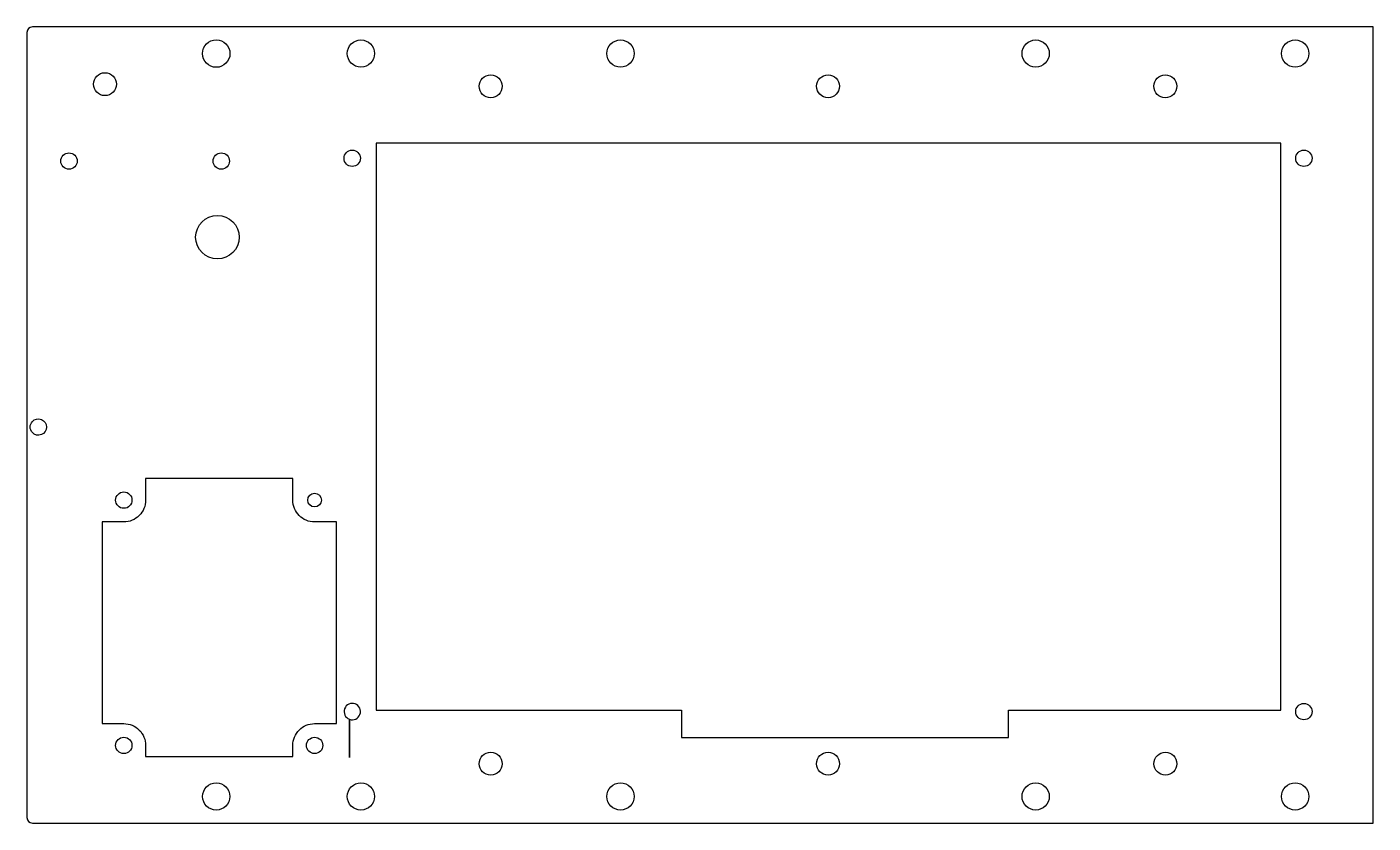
# Model space of a CAD drawing. Header units: millimetres. Extents: x -1217 to -970, y 657 to 803.
import ezdxf

# ---------------------------------------------------------------- set-up
doc = ezdxf.new("R2010")
doc.units = ezdxf.units.MM
doc.layers.get('0').update_dxf_attribs({"linetype": 'CONTINUOUS'})

msp = doc.modelspace()

# ---------------------------------------------------------------- linework, layer by layer
for p, q in [((-1188.36, 803.16, 0), (-1216.1, 803.16)), ((-1176.36, 803.16), (-1188.36, 803.16, 0)), ((-1161.81, 803.16, 0), (-1176.36, 803.16)), ((-1149.81, 803.16, 0), (-1161.81, 803.16, 0)), ((-970.1, 803.16, 0), (-1149.81, 803.16, 0)), ((-970.1, 657.11, 0), (-970.1, 803.16, 0)), ((-1217.1, 802.16), (-1217.1, 658.11)), ((-1157.92, 676.15), (-1157.92, 669.14)), ((-1157.92, 669.14, 0), (-1157.92, 676.15)), ((-1157.92, 669.14), (-1157.92, 669.14)), ((-1216.1, 657.11, 0), (-1188.36, 657.11, 0)), ((-1188.36, 657.11, 0), (-1176.36, 657.11, 0)), ((-1176.36, 657.11, 0), (-1161.81, 657.11, 0)), ((-1161.81, 657.11, 0), (-1159.29, 657.11, 0)), ((-1159.29, 657.11, 0), (-1152.34, 657.11, 0)), ((-1152.34, 657.11, 0), (-1149.81, 657.11, 0)), ((-1149.81, 657.11, 0), (-970.1, 657.11, 0))]:
    msp.add_line(p, q)
msp.add_lwpolyline([(-1037, 672.83), (-1037, 677.83), (-987, 677.83), (-987, 781.83), (-1153, 781.83), (-1153, 677.83), (-1147.6, 677.83), (-1097, 677.83), (-1097, 672.83)], close=True)
for points in [[(-1216.1, 728.74, -0.392252), (-1216.1, 730.78, -2.549381)], [(-1168.32, 720.35), (-1195.32, 720.35), (-1195.32, 716.35, -0.414214), (-1199.32, 712.35), (-1203.32, 712.35), (-1203.32, 675.35), (-1199.32, 675.35, -0.414214), (-1195.32, 671.35), (-1195.32, 669.35), (-1168.32, 669.35), (-1168.32, 671.35, -0.414214), (-1164.32, 675.35), (-1160.32, 675.35), (-1160.32, 712.35), (-1164.32, 712.35, -0.414214), (-1168.32, 716.35)]]:
    msp.add_lwpolyline(points, format="xyb", close=True)
for centre, radius in [((-1182.36, 798.27, 0), 2.52), ((-1155.81, 798.27, 0), 2.5), ((-1108.19, 798.27, 0), 2.5), ((-1032.01, 798.27, 0), 2.5), ((-984.39, 798.27, 0), 2.5), ((-1202.78, 792.66), 2.1), ((-1132, 792.27), 2.1), ((-1070.1, 792.28), 2.1), ((-1008.23, 792.27), 2.1), ((-1157.42, 779.06), 1.5), ((-982.8, 779.06), 1.5), ((-1209.38, 778.56), 1.5), ((-1181.44, 778.56), 1.5), ((-1182.14, 764.59), 4), ((-1199.32, 716.35), 1.5), ((-1164.32, 716.35), 1.25), ((-982.8, 677.56), 1.5), ((-1199.32, 671.35), 1.5), ((-1164.32, 671.35), 1.5), ((-1132, 668), 2.1), ((-1070.1, 668), 2.1), ((-1008.2, 668), 2.1), ((-1182.36, 662, 0), 2.5), ((-1155.81, 662, 0), 2.5), ((-1108.19, 662, 0), 2.5), ((-1032.01, 662, 0), 2.5), ((-984.39, 662, 0), 2.5)]:
    msp.add_circle(centre, radius)
for centre, radius, start, end in [((-1216.1, 802.16), 1, 90, 180), ((-1157.4, 677.56), 1.5, -110.285, 249.713), ((-1216.1, 658.11), 1, 180, 270)]:
    msp.add_arc(centre, radius, start, end)

doc.saveas('drawing.dxf')
